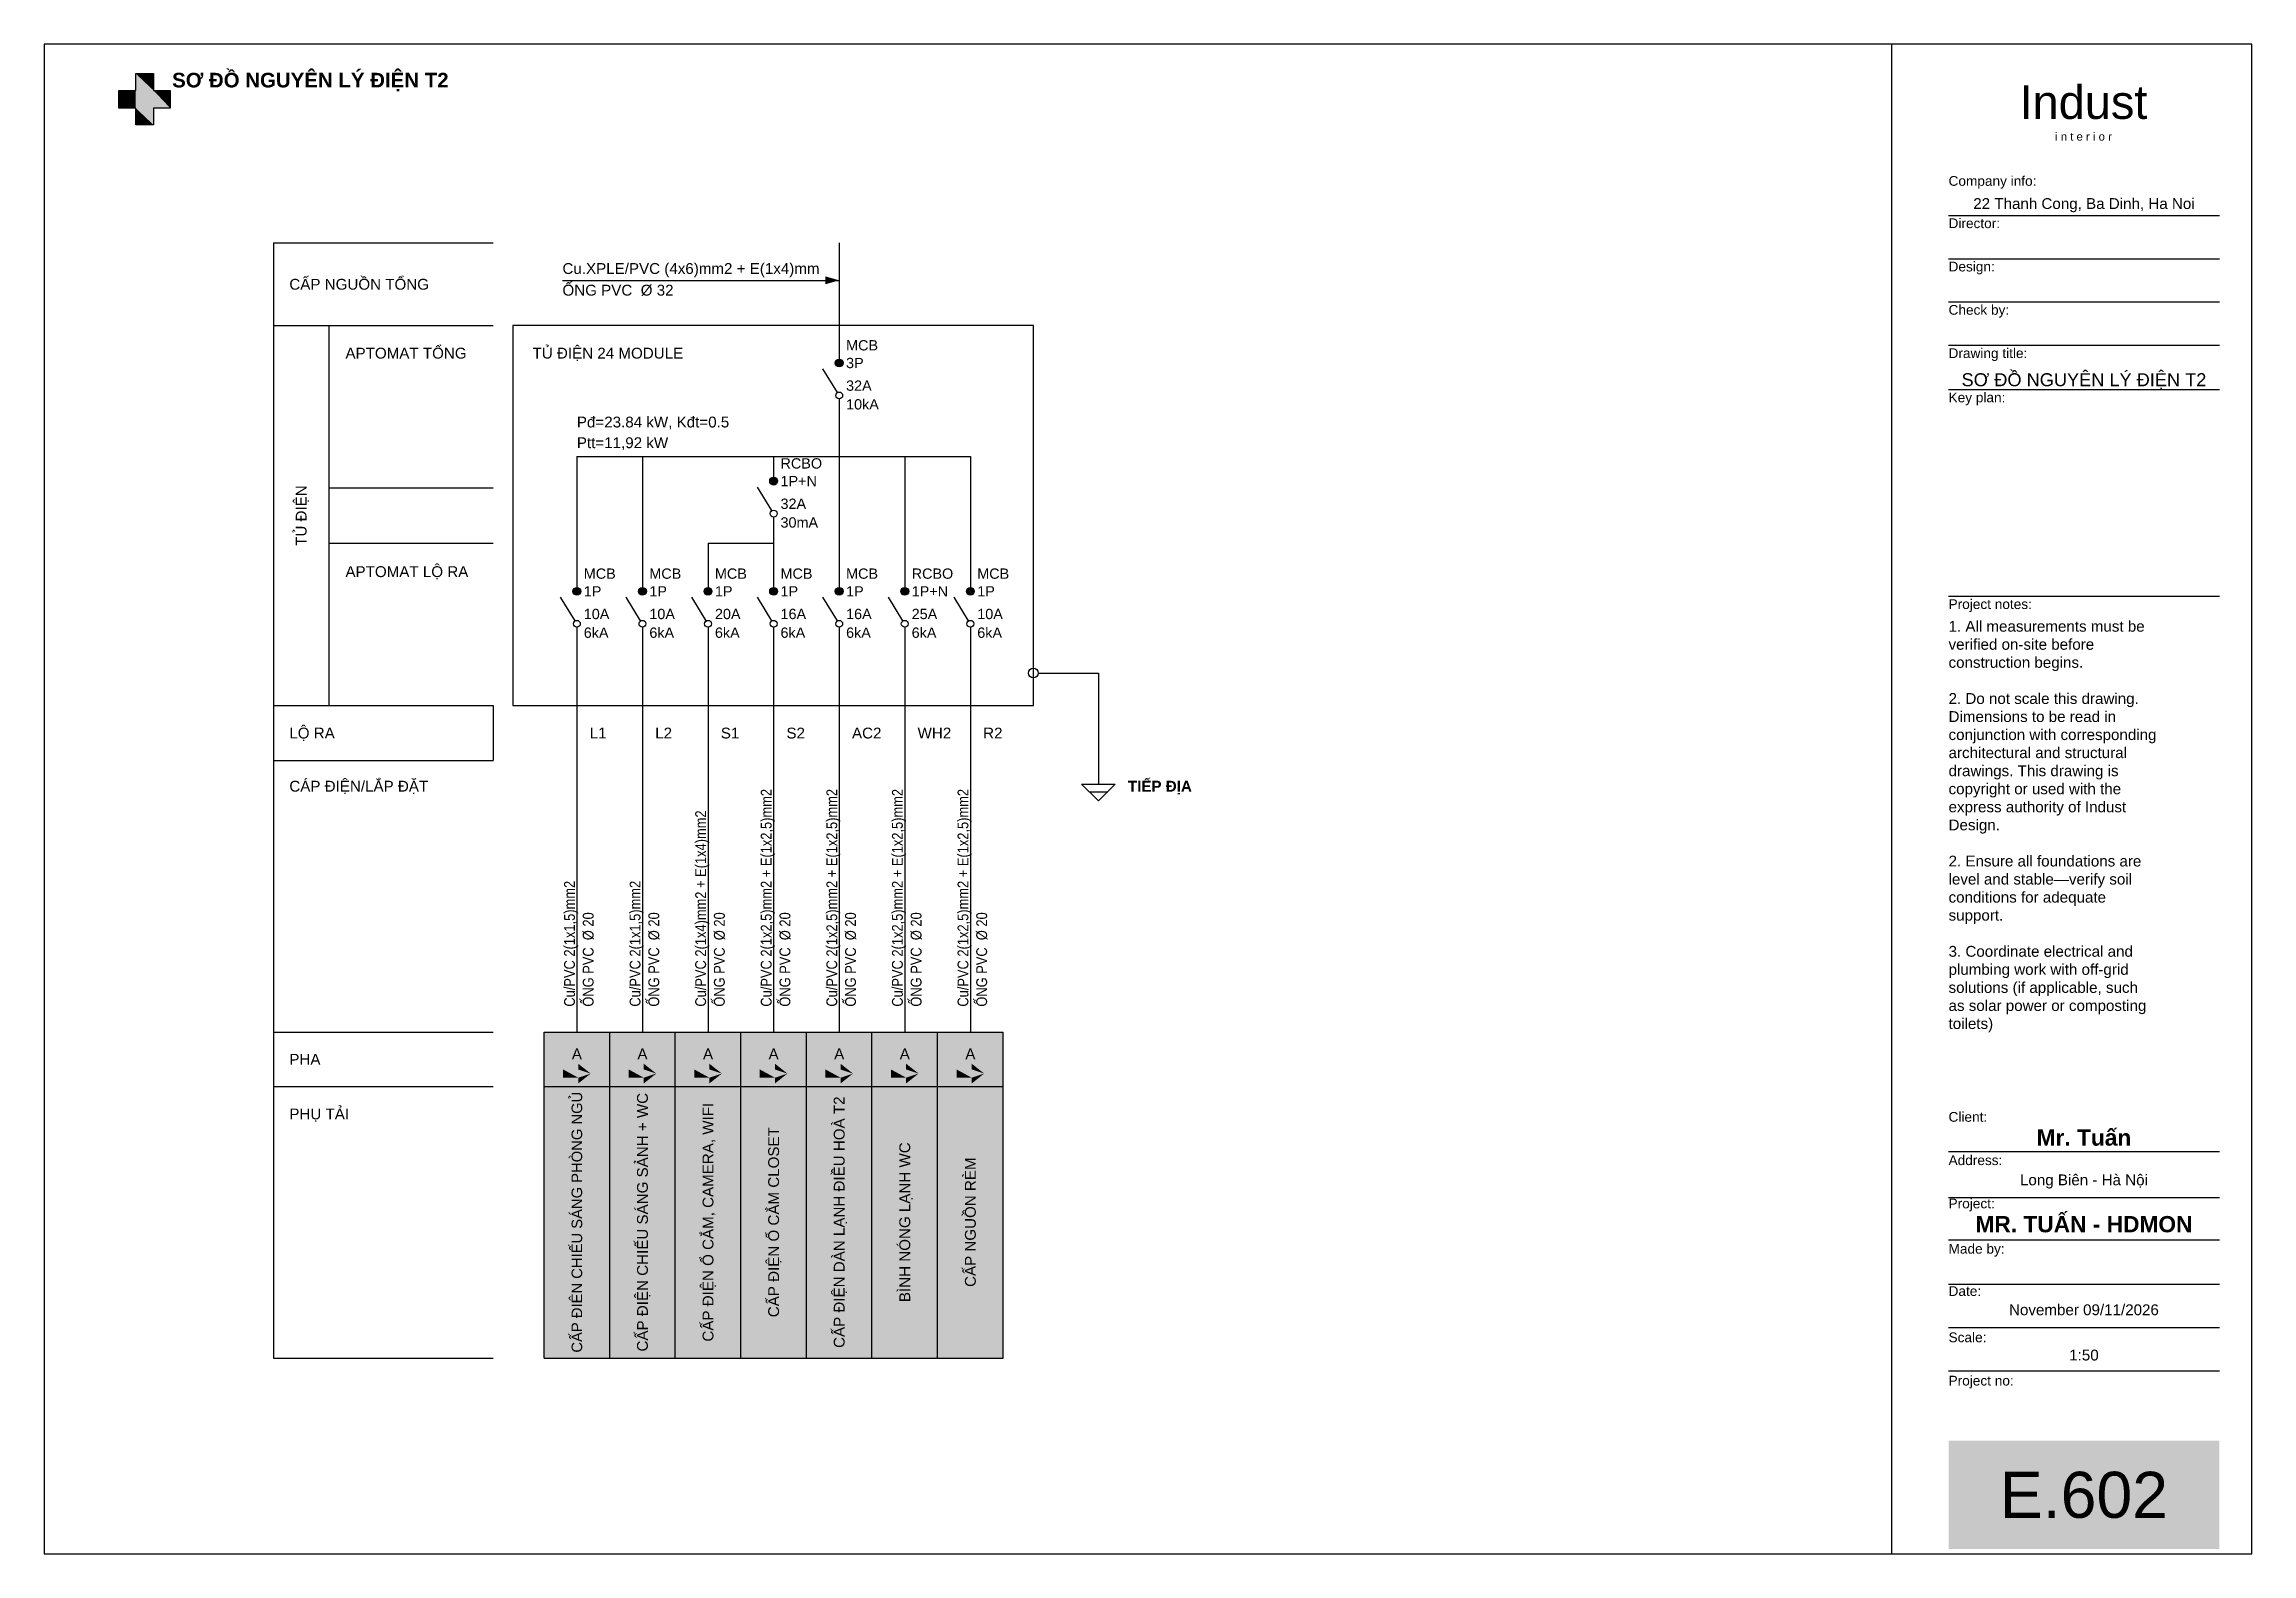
# Model space of a CAD drawing. Extents: x 10 to 417, y 6 to 285.
import ezdxf
from ezdxf.enums import TextEntityAlignment as Align

# ---------------------------------------------------------------- set-up
doc = ezdxf.new("R2010")
doc.units = 0
for name, color, linetype in [('IND-KHUNG', 254, 'CONTINUOUS'), ('IND-KT-GIATRI', 250, 'CONTINUOUS'), ('IND-KT-NET', 8, 'CONTINUOUS'), ('IND-KT-NHAN', 253, 'CONTINUOUS'), ('IND-KT-NOIBAT', 40, 'CONTINUOUS'), ('IND-KT-SOBV', 8, 'CONTINUOUS'), ('IND-KT-SOBV-CHU', 255, 'CONTINUOUS'), ('IND-SLD-CHU', 20, 'CONTINUOUS'), ('IND-SLD-MUITEN', 1, 'CONTINUOUS'), ('IND-SLD-NET', 154, 'CONTINUOUS'), ('IND-SLD-O', 254, 'CONTINUOUS'), ('IND-TIEUDE', 7, 'CONTINUOUS'), ('IND-TIEUDE-ICON', 132, 'CONTINUOUS')]:
    doc.layers.add(name, color=color, linetype=linetype)
doc.styles.add('IND-ARIAL', font='arial.ttf')
doc.styles.add('IND-ARIAL-DAM', font='arialbd.ttf')

# ---------------------------------------------------------------- blocks, each defined once
blk = doc.blocks.new('IND_CB')
at = {"layer": 'IND-SLD-NET'}
blk.add_line((-0.332, -5.452), (-2.997, -1.09), dxfattribs=at)
at = {"layer": 'IND-SLD-NET', "const_width": 0.727}
blk.add_lwpolyline([(-0.363, 0, 1), (0.363, 0, 1)], format="xyb", close=True, dxfattribs=at)
at = {"layer": 'IND-SLD-NET'}
for centre, radius in [((0, 0), 0.727), ((0, -5.995), 0.636)]:
    blk.add_circle(centre, radius, dxfattribs=at)
at = {"layer": 'IND-SLD-CHU', "style": 'IND-ARIAL'}
for tag, p in [('LOAI', (1.272, 2.32)), ('SO_CUC', (1.272, -0.95)), ('DONG_DM', (1.272, -5.128)), ('DONG_CAT', (1.272, -8.58))]:
    blk.add_attdef(tag, p, '', height=1.9, dxfattribs=at)
blk = doc.blocks.new('IND_PHA_MUITEN')
at = {"layer": 'IND-SLD-MUITEN'}
for points in [[(-2.543, 0.763), (-2.543, -0.763), (0.254, -0.763)], [(-2.543, 0.763), (0.254, -0.763), (2.543, 0)], [(2.543, 0), (0.254, 0.763), (-2.543, 0.763)], [(2.543, 0), (0.254, 1.817), (0.254, 0.763)], [(0.254, -0.763), (0.254, -1.817), (2.543, 0)]]:
    blk.add_solid(points, dxfattribs=at)
blk = doc.blocks.new('IND_TIEP_DIA')
at = {"layer": 'IND-SLD-NET'}
for p, q in [((-3.088, 0), (3.088, 0)), ((-3.088, 0), (0, -3.088)), ((3.088, 0), (0, -3.088)), ((-1.729, -1.39), (1.729, -1.39))]:
    blk.add_line(p, q, dxfattribs=at)
blk = doc.blocks.new('IND_KHUNG_TEN_GIATRI')
at = {"layer": 'IND-KT-GIATRI', "style": 'IND-ARIAL'}
for tag, height, p in [('CONG_TY', 2, (386.12, 254.498)), ('GIAM_DOC', 2, (386.12, 246.505)), ('THIET_KE', 2, (386.12, 238.512)), ('KIEM_TRA', 2, (386.12, 230.519)), ('TEN_BAN_VE', 2.4, (386.12, 221.781)), ('DIA_CHI', 2, (386.12, 74.29)), ('NGUOI_VE', 2, (386.12, 57.214)), ('NGAY', 2, (386.12, 50.311)), ('TY_LE', 2, (386.12, 41.955)), ('SO_DU_AN', 2, (386.12, 32.872))]:
    blk.add_attdef(tag, text='', height=height, dxfattribs=at).set_placement(p, align=Align.CENTER)
at = {"layer": 'IND-KT-NOIBAT', "style": 'IND-ARIAL-DAM'}
for tag, p in [('CHU_DAU_TU', (386.12, 81.602)), ('DU_AN', (386.12, 65.616))]:
    blk.add_attdef(tag, text='', height=3, dxfattribs=at).set_placement(p, align=Align.CENTER)
at = {"layer": 'IND-KT-SOBV-CHU', "style": 'IND-ARIAL'}
blk.add_attdef('SO_BAN_VE', text='', height=8.5, dxfattribs=at).set_placement((386.12, 12.909), align=Align.CENTER)

msp = doc.modelspace()

# ---------------------------------------------------------------- linework, layer by layer
at = {"layer": 'IND-KHUNG'}
for p, q in [((417.093, 284.927), (9.81, 284.927)), ((9.81, 284.927), (9.81, 6.259)), ((350.606, 284.927), (350.606, 6.259)), ((417.093, 6.259), (417.093, 284.927)), ((9.81, 6.259), (417.093, 6.259))]:
    msp.add_line(p, q, dxfattribs=at)
at = {"layer": 'IND-KT-NET'}
for p, q in [((361.142, 253.318), (411.099, 253.318)), ((361.142, 245.325), (411.099, 245.325)), ((361.142, 237.332), (411.099, 237.332)), ((361.142, 229.339), (411.099, 229.339)), ((361.142, 221.164), (411.099, 221.164)), ((361.142, 183.015), (411.099, 183.015)), ((361.142, 80.558), (411.099, 80.558)), ((361.142, 72.02), (411.099, 72.02)), ((361.142, 64.209), (411.099, 64.209)), ((361.142, 56.034), (411.099, 56.034)), ((361.142, 48.041), (411.099, 48.041)), ((361.142, 40.048), (411.099, 40.048))]:
    msp.add_line(p, q, dxfattribs=at)
at = {"layer": 'IND-KT-SOBV'}
msp.add_solid([(361.142, 7.167), (411.099, 7.167), (361.142, 27.15), (411.099, 27.15)], dxfattribs=at)
at = {"layer": 'IND-SLD-NET'}
for p, q in [((52.137, 248.231), (52.137, 42.41)), ((52.137, 248.231), (92.647, 248.231)), ((156.483, 248.231), (156.483, 226.069)), ((105.43, 241.328), (156.483, 241.328)), ((52.137, 232.972), (92.647, 232.972)), ((62.31, 232.972), (62.31, 162.851)), ((192.306, 232.972), (96.28, 232.972)), ((96.28, 232.972), (96.28, 162.851)), ((192.306, 162.851), (192.306, 232.972)), ((156.483, 219.438), (156.483, 208.811)), ((108.088, 208.811), (180.68, 208.811)), ((108.088, 208.811), (108.088, 183.924)), ((120.187, 208.811), (120.187, 183.924)), ((144.384, 208.811), (144.384, 204.27)), ((156.483, 208.811), (156.483, 183.924)), ((168.581, 208.811), (168.581, 183.924)), ((180.68, 208.811), (180.68, 183.924)), ((62.31, 202.998), (92.647, 202.998)), ((144.384, 197.639), (144.384, 192.825)), ((62.31, 192.825), (92.647, 192.825)), ((132.285, 192.825), (144.384, 192.825)), ((132.285, 192.825), (132.285, 183.924)), ((144.384, 192.825), (144.384, 183.924)), ((108.088, 177.293), (108.088, 102.539)), ((120.187, 177.293), (120.187, 102.539)), ((132.285, 177.293), (132.285, 102.539)), ((144.384, 177.293), (144.384, 102.539)), ((156.483, 177.293), (156.483, 102.539)), ((168.581, 177.293), (168.581, 102.539)), ((180.68, 177.293), (180.68, 102.539)), ((193.215, 168.846), (204.296, 168.846)), ((204.296, 168.846), (204.296, 148.318)), ((52.137, 162.851), (92.647, 162.851)), ((92.647, 162.851), (92.647, 152.678)), ((96.28, 162.851), (192.306, 162.851)), ((52.137, 152.678), (92.647, 152.678)), ((52.137, 102.539), (92.647, 102.539)), ((102.039, 102.539), (186.729, 102.539)), ((102.039, 42.41), (102.039, 102.539)), ((114.138, 42.41), (114.138, 102.539)), ((126.236, 42.41), (126.236, 102.539)), ((138.335, 42.41), (138.335, 102.539)), ((150.433, 42.41), (150.433, 102.539)), ((162.532, 42.41), (162.532, 102.539)), ((174.631, 42.41), (174.631, 102.539)), ((186.729, 42.41), (186.729, 102.539)), ((52.137, 92.548), (92.647, 92.548)), ((102.039, 92.548), (186.729, 92.548)), ((52.137, 42.41), (92.647, 42.41)), ((102.039, 42.41), (186.729, 42.41))]:
    msp.add_line(p, q, dxfattribs=at)
msp.add_circle((192.306, 168.846), 0.908, dxfattribs=at)
msp.add_solid([(156.483, 241.328), (153.939, 242.055), (153.939, 240.602)], dxfattribs=at)
at = {"layer": 'IND-SLD-O'}
for points in [[(102.039, 92.548), (186.729, 92.548), (102.039, 102.539), (186.729, 102.539)], [(102.039, 42.41), (186.729, 42.41), (102.039, 92.548), (186.729, 92.548)]]:
    msp.add_solid(points, dxfattribs=at)
at = {"layer": 'IND-TIEUDE'}
for p, q in [((26.704, 279.477), (29.974, 279.477)), ((26.704, 276.389), (26.704, 279.477)), ((29.974, 279.477), (29.974, 276.389)), ((23.616, 273.119), (23.616, 276.389)), ((23.616, 276.389), (26.704, 276.389)), ((26.704, 273.119), (23.616, 273.119)), ((26.704, 270.031), (26.704, 273.119)), ((29.974, 276.389), (33.062, 276.389)), ((33.062, 273.119), (29.974, 273.119)), ((29.974, 273.119), (29.974, 270.031)), ((33.062, 276.389), (33.062, 273.119)), ((29.974, 270.031), (26.704, 270.031))]:
    msp.add_line(p, q, dxfattribs=at)
at = {"layer": 'IND-TIEUDE-ICON'}
for points in [[(26.704, 279.477), (26.704, 276.389), (29.974, 270.031)], [(26.704, 279.477), (29.974, 270.031), (29.974, 273.119)], [(26.704, 279.477), (29.974, 273.119), (33.062, 273.119)], [(26.704, 279.477), (33.062, 273.119), (29.974, 276.389)], [(29.974, 276.389), (29.974, 279.477), (26.704, 279.477)], [(26.704, 276.389), (23.616, 276.389), (23.616, 273.119)], [(26.704, 276.389), (23.616, 273.119), (26.704, 273.119)], [(26.704, 276.389), (26.704, 273.119), (29.974, 270.031)], [(26.704, 273.119), (26.704, 270.031), (29.974, 270.031)], [(33.062, 273.119), (33.062, 276.389), (29.974, 276.389)]]:
    msp.add_solid(points, dxfattribs=at)

# ---------------------------------------------------------------- block references
at = {"layer": 'IND-SLD-NET'}
msp.add_blockref('IND_KHUNG_TEN_GIATRI', (0, 0), dxfattribs=at).add_auto_attribs({'CONG_TY': '22 Thanh Cong, Ba Dinh, Ha Noi', 'TEN_BAN_VE': 'SƠ ĐỒ NGUYÊN LÝ ĐIỆN T2', 'CHU_DAU_TU': 'Mr. Tuấn', 'DIA_CHI': 'Long Biên - Hà Nội', 'DU_AN': 'MR. TUẤN - HDMON', 'NGAY': 'November 09/11/2026', 'TY_LE': '1:50', 'SO_BAN_VE': 'E.602'})
ref = msp.add_blockref('IND_CB', (156.483, 226.069), dxfattribs=at)
ref.add_attrib('LOAI', 'MCB', (157.754, 228.389), dxfattribs={"layer": 'IND-SLD-CHU', "height": 1.9, "style": 'IND-ARIAL'})
ref.add_attrib('SO_CUC', '3P', (157.754, 225.119), dxfattribs={"layer": 'IND-SLD-CHU', "height": 1.9, "style": 'IND-ARIAL'})
ref.add_attrib('DONG_DM', '32A', (157.754, 220.941), dxfattribs={"layer": 'IND-SLD-CHU', "height": 1.9, "style": 'IND-ARIAL'})
ref.add_attrib('DONG_CAT', '10kA', (157.754, 217.489), dxfattribs={"layer": 'IND-SLD-CHU', "height": 1.9, "style": 'IND-ARIAL'})
ref = msp.add_blockref('IND_CB', (144.384, 204.27), dxfattribs=at)
ref.add_attrib('LOAI', 'RCBO', (145.656, 206.589), dxfattribs={"layer": 'IND-SLD-CHU', "height": 1.9, "style": 'IND-ARIAL'})
ref.add_attrib('SO_CUC', '1P+N', (145.656, 203.32), dxfattribs={"layer": 'IND-SLD-CHU', "height": 1.9, "style": 'IND-ARIAL'})
ref.add_attrib('DONG_DM', '32A', (145.656, 199.141), dxfattribs={"layer": 'IND-SLD-CHU', "height": 1.9, "style": 'IND-ARIAL'})
ref.add_attrib('DONG_CAT', '30mA', (145.656, 195.69), dxfattribs={"layer": 'IND-SLD-CHU', "height": 1.9, "style": 'IND-ARIAL'})
ref = msp.add_blockref('IND_CB', (108.088, 183.924), dxfattribs=at)
ref.add_attrib('LOAI', 'MCB', (109.36, 186.243), dxfattribs={"layer": 'IND-SLD-CHU', "height": 1.9, "style": 'IND-ARIAL'})
ref.add_attrib('SO_CUC', '1P', (109.36, 182.974), dxfattribs={"layer": 'IND-SLD-CHU', "height": 1.9, "style": 'IND-ARIAL'})
ref.add_attrib('DONG_DM', '10A', (109.36, 178.795), dxfattribs={"layer": 'IND-SLD-CHU', "height": 1.9, "style": 'IND-ARIAL'})
ref.add_attrib('DONG_CAT', '6kA', (109.36, 175.344), dxfattribs={"layer": 'IND-SLD-CHU', "height": 1.9, "style": 'IND-ARIAL'})
ref = msp.add_blockref('IND_CB', (120.187, 183.924), dxfattribs=at)
ref.add_attrib('LOAI', 'MCB', (121.458, 186.243), dxfattribs={"layer": 'IND-SLD-CHU', "height": 1.9, "style": 'IND-ARIAL'})
ref.add_attrib('SO_CUC', '1P', (121.458, 182.974), dxfattribs={"layer": 'IND-SLD-CHU', "height": 1.9, "style": 'IND-ARIAL'})
ref.add_attrib('DONG_DM', '10A', (121.458, 178.795), dxfattribs={"layer": 'IND-SLD-CHU', "height": 1.9, "style": 'IND-ARIAL'})
ref.add_attrib('DONG_CAT', '6kA', (121.458, 175.344), dxfattribs={"layer": 'IND-SLD-CHU', "height": 1.9, "style": 'IND-ARIAL'})
ref = msp.add_blockref('IND_CB', (132.285, 183.924), dxfattribs=at)
ref.add_attrib('LOAI', 'MCB', (133.557, 186.243), dxfattribs={"layer": 'IND-SLD-CHU', "height": 1.9, "style": 'IND-ARIAL'})
ref.add_attrib('SO_CUC', '1P', (133.557, 182.974), dxfattribs={"layer": 'IND-SLD-CHU', "height": 1.9, "style": 'IND-ARIAL'})
ref.add_attrib('DONG_DM', '20A', (133.557, 178.795), dxfattribs={"layer": 'IND-SLD-CHU', "height": 1.9, "style": 'IND-ARIAL'})
ref.add_attrib('DONG_CAT', '6kA', (133.557, 175.344), dxfattribs={"layer": 'IND-SLD-CHU', "height": 1.9, "style": 'IND-ARIAL'})
ref = msp.add_blockref('IND_CB', (144.384, 183.924), dxfattribs=at)
ref.add_attrib('LOAI', 'MCB', (145.656, 186.243), dxfattribs={"layer": 'IND-SLD-CHU', "height": 1.9, "style": 'IND-ARIAL'})
ref.add_attrib('SO_CUC', '1P', (145.656, 182.974), dxfattribs={"layer": 'IND-SLD-CHU', "height": 1.9, "style": 'IND-ARIAL'})
ref.add_attrib('DONG_DM', '16A', (145.656, 178.795), dxfattribs={"layer": 'IND-SLD-CHU', "height": 1.9, "style": 'IND-ARIAL'})
ref.add_attrib('DONG_CAT', '6kA', (145.656, 175.344), dxfattribs={"layer": 'IND-SLD-CHU', "height": 1.9, "style": 'IND-ARIAL'})
ref = msp.add_blockref('IND_CB', (156.483, 183.924), dxfattribs=at)
ref.add_attrib('LOAI', 'MCB', (157.754, 186.243), dxfattribs={"layer": 'IND-SLD-CHU', "height": 1.9, "style": 'IND-ARIAL'})
ref.add_attrib('SO_CUC', '1P', (157.754, 182.974), dxfattribs={"layer": 'IND-SLD-CHU', "height": 1.9, "style": 'IND-ARIAL'})
ref.add_attrib('DONG_DM', '16A', (157.754, 178.795), dxfattribs={"layer": 'IND-SLD-CHU', "height": 1.9, "style": 'IND-ARIAL'})
ref.add_attrib('DONG_CAT', '6kA', (157.754, 175.344), dxfattribs={"layer": 'IND-SLD-CHU', "height": 1.9, "style": 'IND-ARIAL'})
ref = msp.add_blockref('IND_CB', (168.581, 183.924), dxfattribs=at)
ref.add_attrib('LOAI', 'RCBO', (169.853, 186.243), dxfattribs={"layer": 'IND-SLD-CHU', "height": 1.9, "style": 'IND-ARIAL'})
ref.add_attrib('SO_CUC', '1P+N', (169.853, 182.974), dxfattribs={"layer": 'IND-SLD-CHU', "height": 1.9, "style": 'IND-ARIAL'})
ref.add_attrib('DONG_DM', '25A', (169.853, 178.795), dxfattribs={"layer": 'IND-SLD-CHU', "height": 1.9, "style": 'IND-ARIAL'})
ref.add_attrib('DONG_CAT', '6kA', (169.853, 175.344), dxfattribs={"layer": 'IND-SLD-CHU', "height": 1.9, "style": 'IND-ARIAL'})
ref = msp.add_blockref('IND_CB', (180.68, 183.924), dxfattribs=at)
ref.add_attrib('LOAI', 'MCB', (181.952, 186.243), dxfattribs={"layer": 'IND-SLD-CHU', "height": 1.9, "style": 'IND-ARIAL'})
ref.add_attrib('SO_CUC', '1P', (181.952, 182.974), dxfattribs={"layer": 'IND-SLD-CHU', "height": 1.9, "style": 'IND-ARIAL'})
ref.add_attrib('DONG_DM', '10A', (181.952, 178.795), dxfattribs={"layer": 'IND-SLD-CHU', "height": 1.9, "style": 'IND-ARIAL'})
ref.add_attrib('DONG_CAT', '6kA', (181.952, 175.344), dxfattribs={"layer": 'IND-SLD-CHU', "height": 1.9, "style": 'IND-ARIAL'})
for name, p in [('IND_TIEP_DIA', (204.296, 148.318)), ('IND_PHA_MUITEN', (108.088, 94.91)), ('IND_PHA_MUITEN', (120.187, 94.91)), ('IND_PHA_MUITEN', (132.285, 94.91)), ('IND_PHA_MUITEN', (144.384, 94.91)), ('IND_PHA_MUITEN', (156.483, 94.91)), ('IND_PHA_MUITEN', (168.581, 94.91)), ('IND_PHA_MUITEN', (180.68, 94.91))]:
    msp.add_blockref(name, p, dxfattribs=at)

# ---------------------------------------------------------------- texts
at = {"layer": 'IND-KT-GIATRI', "style": 'IND-ARIAL'}
for s, p in [('verified on-site before', (361.142, 173.14)), ('1. All measurements must be', (361.142, 176.474)), ('construction begins.', (361.142, 169.807)), ('2. Do not scale this drawing.', (361.142, 163.14)), ('Dimensions to be read in', (361.142, 159.807)), ('conjunction with corresponding', (361.142, 156.474)), ('architectural and structural', (361.142, 153.14)), ('drawings. This drawing is', (361.142, 149.807)), ('copyright or used with the', (361.142, 146.474)), ('express authority of Indust', (361.142, 143.14)), ('Design.', (361.142, 139.807)), ('2. Ensure all foundations are', (361.142, 133.14)), ('level and stable—verify soil', (361.142, 129.807)), ('conditions for adequate', (361.142, 126.474)), ('support.', (361.142, 123.14)), ('3. Coordinate electrical and', (361.142, 116.474)), ('plumbing work with off-grid', (361.142, 113.14)), ('solutions (if applicable, such', (361.142, 109.807)), ('as solar power or composting', (361.142, 106.474)), ('toilets)', (361.142, 103.14))]:
    msp.add_text(s, height=2, dxfattribs=at).set_placement(p)
at = {"layer": 'IND-KT-NHAN', "style": 'IND-ARIAL'}
for s, p in [('Company info:', (361.142, 259.676)), ('Director:', (361.142, 251.865)), ('Design:', (361.142, 243.872)), ('Check by:', (361.142, 235.879)), ('Drawing title:', (361.142, 227.885)), ('Key plan:', (361.142, 219.711)), ('Project notes:', (361.142, 181.562)), ('Client:', (361.142, 86.917)), ('Address:', (361.142, 78.924)), ('Project:', (361.142, 70.93)), ('Made by:', (361.142, 62.574)), ('Date:', (361.142, 54.763)), ('Scale:', (361.142, 46.225)), ('Project no:', (361.142, 38.231))]:
    msp.add_text(s, height=1.8, dxfattribs=at).set_placement(p, align=Align.MIDDLE_LEFT)
at = {"layer": 'IND-SLD-CHU'}
for s, style, p in [('Cu.XPLE/PVC (4x6)mm2 + E(1x4)mm', 'IND-ARIAL', (105.43, 243.508)), ('CẤP NGUỒN TỔNG', 'IND-ARIAL', (55.043, 240.602)), ('ỐNG PVC  Ø 32', 'IND-ARIAL', (105.43, 239.512)), ('APTOMAT TỔNG', 'IND-ARIAL', (65.398, 227.885)), ('TỦ ĐIỆN 24 MODULE', 'IND-ARIAL', (99.913, 227.885)), ('Pđ=23.84 kW, Kđt=0.5', 'IND-ARIAL', (108.088, 215.169)), ('Ptt=11,92 kW', 'IND-ARIAL', (108.088, 211.354)), ('APTOMAT LỘ RA', 'IND-ARIAL', (65.398, 187.557)), ('LỘ RA', 'IND-ARIAL', (55.043, 157.764)), ('L1', 'IND-ARIAL', (110.45, 157.764)), ('L2', 'IND-ARIAL', (122.548, 157.764)), ('S1', 'IND-ARIAL', (134.647, 157.764)), ('S2', 'IND-ARIAL', (146.746, 157.764)), ('AC2', 'IND-ARIAL', (158.844, 157.764)), ('WH2', 'IND-ARIAL', (170.943, 157.764)), ('R2', 'IND-ARIAL', (183.042, 157.764)), ('CÁP ĐIỆN/LẮP ĐẶT', 'IND-ARIAL', (55.043, 147.955)), ('TIẾP ĐỊA', 'IND-ARIAL-DAM', (209.746, 147.955)), ('PHA', 'IND-ARIAL', (55.043, 97.544)), ('PHỤ TẢI', 'IND-ARIAL', (55.043, 87.462))]:
    msp.add_text(s, height=2, dxfattribs=dict(at, style=style)).set_placement(p, align=Align.MIDDLE_LEFT)
at = {"layer": 'IND-SLD-CHU', "style": 'IND-ARIAL'}
for s, height, p in [('TỦ ĐIỆN', 2, (57.223, 197.911)), ('CẤP ĐIÊN CHIẾU SÁNG PHÒNG NGỦ', 1.951, (108.088, 67.479)), ('CẤP ĐIỆN CHIẾU SÁNG SẢNH + WC', 2, (120.187, 67.479)), ('CẤP ĐIỆN DÀN LẠNH ĐIỀU HOÀ T2', 2, (156.483, 67.479)), ('CẤP ĐIỆN Ổ CẮM, CAMERA, WIFI', 2, (132.285, 67.479)), ('CẤP ĐIỆN Ổ CẮM CLOSET', 2, (144.384, 67.479)), ('BÌNH NÓNG LẠNH WC', 2, (168.581, 67.479)), ('CẤP NGUỒN RÈM', 2, (180.68, 67.479))]:
    msp.add_text(s, height=height, rotation=90, dxfattribs=at).set_placement(p, align=Align.MIDDLE_CENTER)
at = {"layer": 'IND-SLD-CHU', "style": 'IND-ARIAL', "width": 0.85}
for s, p in [('Cu/PVC 2(1x2,5)mm2 + E(1x2,5)mm2', (144.021, 107.263)), ('Cu/PVC 2(1x2,5)mm2 + E(1x2,5)mm2', (156.119, 107.263)), ('Cu/PVC 2(1x2,5)mm2 + E(1x2,5)mm2', (168.218, 107.263)), ('Cu/PVC 2(1x2,5)mm2 + E(1x2,5)mm2', (180.317, 107.263)), ('Cu/PVC 2(1x4)mm2 + E(1x4)mm2', (131.922, 107.263)), ('Cu/PVC 2(1x1,5)mm2', (107.725, 107.263)), ('Cu/PVC 2(1x1,5)mm2', (119.824, 107.263)), ('ỐNG PVC  Ø 20', (111.176, 107.263)), ('ỐNG PVC  Ø 20', (123.275, 107.263)), ('ỐNG PVC  Ø 20', (135.374, 107.263)), ('ỐNG PVC  Ø 20', (147.472, 107.263)), ('ỐNG PVC  Ø 20', (159.571, 107.263)), ('ỐNG PVC  Ø 20', (171.67, 107.263)), ('ỐNG PVC  Ø 20', (183.768, 107.263))]:
    msp.add_text(s, height=2, rotation=90, dxfattribs=at).set_placement(p)
at = {"layer": 'IND-SLD-CHU', "style": 'IND-ARIAL'}
for p in [(108.088, 98.543), (120.187, 98.543), (132.285, 98.543), (144.384, 98.543), (156.483, 98.543), (168.581, 98.543), (180.68, 98.543)]:
    msp.add_text('A', height=2, dxfattribs=at).set_placement(p, align=Align.MIDDLE_CENTER)
at = {"layer": 'IND-TIEUDE', "style": 'IND-ARIAL-DAM'}
msp.add_text('SƠ ĐỒ NGUYÊN LÝ ĐIỆN T2', height=2.7, dxfattribs=at).set_placement((33.426, 276.934))
at = {"layer": 'IND-TIEUDE', "style": 'IND-ARIAL'}
for s, height, p in [('Indust', 6.2, (386.029, 271.121)), ('i n t e r i o r', 1.5, (386.029, 267.124))]:
    msp.add_text(s, height=height, dxfattribs=at).set_placement(p, align=Align.CENTER)

doc.saveas('drawing.dxf')
